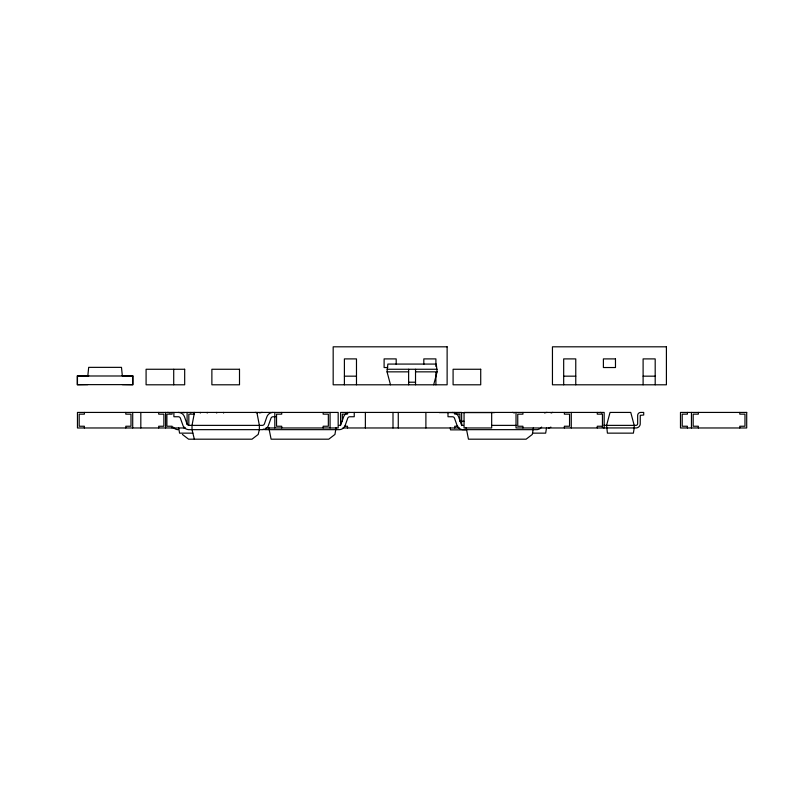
<?xml version="1.0" encoding="UTF-8"?>
<svg xmlns="http://www.w3.org/2000/svg" width="786" height="786" viewBox="0 0 786 786"><rect width="100%" height="100%" fill="white"/><g stroke="black" fill="none" stroke-linecap="round" stroke-linejoin="round"><path stroke-width="1.18" d="M87.816 375.993L88.68 367.357L121.486 367.357L122.351 375.993M390.495 384.796L387.046 371.847L387.871 364.075L436.289 364.075L437.114 371.847L433.666 384.796M546.496 427.967L545.671 433.145L532.682 433.145M194.486 412.424L192.02 425.373L192.02 429.687L194.348 439.187M548.314 427.967L548.785 427.938A4.323 4.323 0 0 0 550.858 427.073M387.734 367.534L384.108 367.534L384.108 358.897L396.193 358.897L396.193 364.291M387.046 369.263L437.114 369.263M387.046 371.847L408.622 371.847M415.529 371.847L437.114 371.847M88.779 375.816L77.283 375.816L77.283 384.796L87.816 384.629M122.351 375.816L132.883 375.816L132.883 384.796L122.351 384.629M344.396 376.17L356.48 376.17M563.68 376.17L575.765 376.17M643.105 376.17L655.19 376.17M408.622 382.212L415.529 382.212M439.276 412.601L494.522 412.601M346.469 414.153L342.323 414.153L342.323 421.404M455.762 414.153L459.908 414.153L459.908 421.404M275.355 416.737L272.87 416.757A2.27 2.27 0 0 0 271.052 418.044L268.252 425.894A6.612 6.612 0 0 1 262.946 429.657L188.434 429.657A6.612 6.612 0 0 1 183.128 425.894L180.328 418.044A2.27 2.27 0 0 0 178.51 416.757L173.893 416.737L173.893 412.424M461.539 421.227L463.927 421.227M491.83 425.373L516.314 425.373M344.396 426.238L347.5 426.238L347.5 427.967M457.835 426.238L454.73 426.238L454.73 427.967M185.486 427.967L77.46 427.967L77.46 412.424L338.176 412.424L338.176 427.967L265.894 427.967M342.902 427.967L459.329 427.967M466.295 429.863L450.496 429.863L450.28 427.702M192.865 433.145L179.552 433.145L178.727 427.967M178.216 429.687L177.646 429.657A6.612 6.612 0 0 1 173.038 427.063M182.391 434.442L188.581 439.187L252.001 439.187L258.191 434.442L259.36 429.687L259.36 425.373L256.894 412.424M739.793 412.424L739.793 414.153L744.971 414.153L744.971 426.238L739.793 426.238L739.793 427.967M698.351 412.424L698.351 414.153L693.173 414.153L693.173 426.238L698.351 426.238L698.351 427.967M691.444 412.424L691.444 427.967M687.386 412.424L687.386 414.153L682.209 414.153L682.209 426.238L687.386 426.238L687.386 427.967M655.19 384.796L655.19 358.897L643.105 358.897L643.105 384.796M597.262 412.424L597.262 414.153L602.44 414.153L602.44 426.238L597.262 426.238L597.262 427.967M575.765 384.796L575.765 358.897L563.68 358.897L563.68 384.796M571.275 412.424L571.275 427.967M564.368 412.424L564.368 414.153L569.545 414.153L569.545 426.238L564.368 426.238L564.368 427.967M533.458 427.535L532.299 434.442L526.109 439.187L468.456 439.187L466.127 427.535M522.926 412.424L522.926 414.153L517.748 414.153L517.748 426.238L522.926 426.238L522.926 427.967M516.019 412.424L516.019 427.967L604.169 427.967L604.169 412.424L464.054 412.424L464.054 427.967L491.672 427.967L491.672 412.424M461.637 425.57L461.637 412.424L340.593 412.424L340.593 425.57M454.73 412.424L454.73 414.153M447.991 412.424L447.991 416.737L452.608 416.757A2.27 2.27 0 0 1 454.436 418.044L457.226 425.894A6.612 6.612 0 0 0 462.541 429.657L537.044 429.657A6.612 6.612 0 0 0 541.652 427.063M435.906 366.453L435.906 358.897L423.821 358.897L423.821 364.291M435.906 372.485L435.906 384.796M425.894 412.424L425.894 427.967M415.529 369.263L415.529 384.796M408.622 369.263L408.622 384.796M398.266 412.424L398.266 427.967M393 412.424L393 427.967M365.372 412.424L365.372 427.967M356.48 384.796L356.48 358.897L344.396 358.897L344.396 384.796M354.24 412.424L354.24 416.737L349.623 416.757A2.27 2.27 0 0 0 347.795 418.044L344.995 425.894A6.612 6.612 0 0 1 339.69 429.657L265.187 429.657A6.612 6.612 0 0 1 263.222 429.146M347.5 412.424L347.5 414.153M336.103 427.535L334.944 434.442L328.754 439.187L271.101 439.187L268.773 427.535M330.061 412.424L330.061 427.967M323.154 412.424L323.154 414.153L328.342 414.153L328.342 426.238L323.154 426.238L323.154 427.967M281.722 412.424L281.722 414.153L276.534 414.153L276.534 426.238L281.722 426.238L281.722 427.967M274.815 412.424L274.815 427.967M223.617 412.424L223.617 413.053M216.71 412.424L216.71 413.053M207.219 412.424L207.219 413.053M200.312 412.424L200.312 413.053M194.004 412.424L194.004 414.153L188.827 414.153L188.827 425.03M190.811 412.424L190.811 413.053M187.097 412.424L187.097 424.381M183.904 412.424L183.904 413.053M183.904 427.073L183.904 427.967M173.716 369.263L173.716 384.796M172.075 412.424L172.075 414.153L166.897 414.153L166.897 426.238L172.075 426.238L172.075 427.967M165.6 412.424L165.6 427.967M158.693 412.424L158.693 414.153L163.881 414.153L163.881 426.238L158.693 426.238L158.693 427.967M140.822 412.424L140.822 427.967M132.706 412.424L132.706 427.967M125.799 412.424L125.799 414.153L130.987 414.153L130.987 426.238L125.799 426.238L125.799 427.967M84.367 412.424L84.367 414.153L79.189 414.153L79.189 426.238L84.367 426.238L84.367 427.967M259.685 412.974A6.593 6.593 0 0 1 262.308 412.424M167.487 412.424A6.593 6.593 0 0 1 170.11 412.974M463.219 425.373A2.289 2.289 0 0 1 461.048 423.841L458.592 416.806A6.593 6.593 0 0 0 452.382 412.424M544.58 412.974A6.593 6.593 0 0 1 547.203 412.424M512.393 412.424A3.026 3.026 0 0 1 514.24 413.053M551.133 413.053A3.026 3.026 0 0 1 552.971 412.424M603.992 425.147A1.729 1.729 0 0 0 604.856 425.373L635.933 425.373A1.729 1.729 0 0 0 637.662 423.644L637.662 415.45A3.026 3.026 0 0 1 640.688 412.424L643.705 412.424L643.705 415.018L640.276 415.332L640.226 424.214A4.323 4.323 0 0 1 636.503 427.938L604.296 427.938A4.323 4.323 0 0 1 602.223 427.073M600.111 412.424A3.026 3.026 0 0 1 601.948 413.053M255.028 412.424A6.593 6.593 0 0 1 257.651 412.974M339.012 425.373A2.289 2.289 0 0 0 341.173 423.841L343.639 416.806A6.593 6.593 0 0 1 349.849 412.424M178.275 412.424A6.593 6.593 0 0 1 184.494 416.806L186.95 423.841A2.289 2.289 0 0 0 189.112 425.373L262.269 425.373A2.289 2.289 0 0 0 264.43 423.841L266.886 416.806A6.593 6.593 0 0 1 273.106 412.424M634.214 427.967L633.388 433.145L607.411 433.145L606.586 425.373L610.034 412.424L630.755 412.424L634.214 425.373L634.214 427.967M447.126 346.813L333.176 346.813L333.176 384.796L447.126 384.796L447.126 346.813M666.41 346.813L552.45 346.813L552.45 384.796L666.41 384.796L666.41 346.813M615.477 358.897L603.393 358.897L603.393 367.534L615.477 367.534L615.477 358.897M184.681 369.263L146.088 369.263L146.088 384.796L184.681 384.796L184.681 369.263M239.504 369.263L211.876 369.263L211.876 384.796L239.504 384.796L239.504 369.263M480.718 369.263L453.09 369.263L453.09 384.796L480.718 384.796L480.718 369.263M132.706 375.993L77.46 375.993L77.46 384.629L132.706 384.629L132.706 375.993M746.7 412.424L680.48 412.424L680.48 427.967L746.7 427.967L746.7 412.424"/></g></svg>
